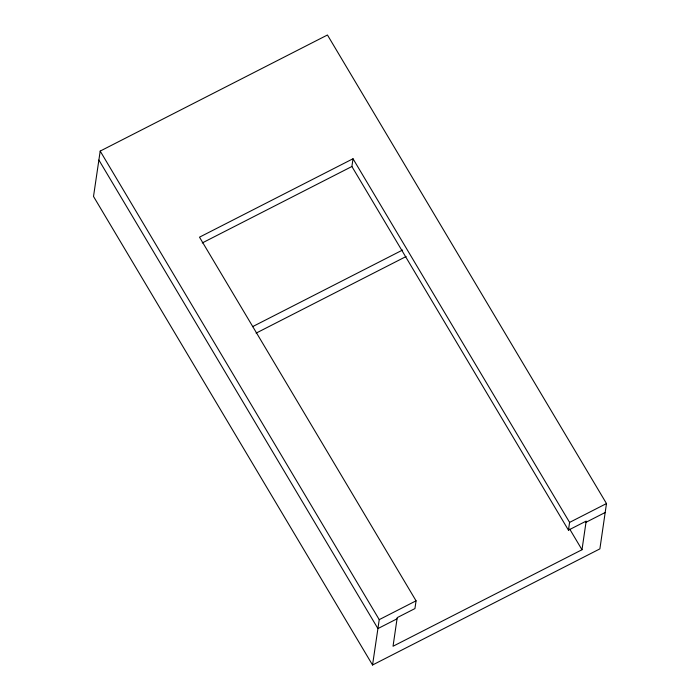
<?xml version="1.0" encoding="UTF-8"?>
<svg xmlns="http://www.w3.org/2000/svg" width="700" height="700" viewBox="0 0 700 700"><rect width="100%" height="100%" fill="white"/><g stroke="black" fill="none" stroke-linecap="round" stroke-linejoin="round"><path stroke-width="1.05" d="M98.884 160.029L100.196 151.086L327.451 35L606.489 503.554L599.883 548.879L372.549 665L93.511 196.446L98.884 160.029L377.921 628.582L372.549 665M351.89 166.504L353.019 158.751L199.5 237.169L416.062 600.827L414.934 608.58L397.215 617.628L393.041 646.249L581.997 549.736L586.171 521.106L568.452 530.154L351.89 166.504L202.256 242.944M100.196 151.086L379.234 619.64L377.921 628.582L397.04 618.817M568.452 530.154L569.59 522.401L353.019 158.751M252.543 326.672L402.535 250.057M256.104 333.13L406.105 256.515M379.234 619.64L416.062 600.827M569.59 522.401L606.489 503.554M585.996 522.296L605.185 512.496M569.704 529.086L581.997 549.736"/></g></svg>
